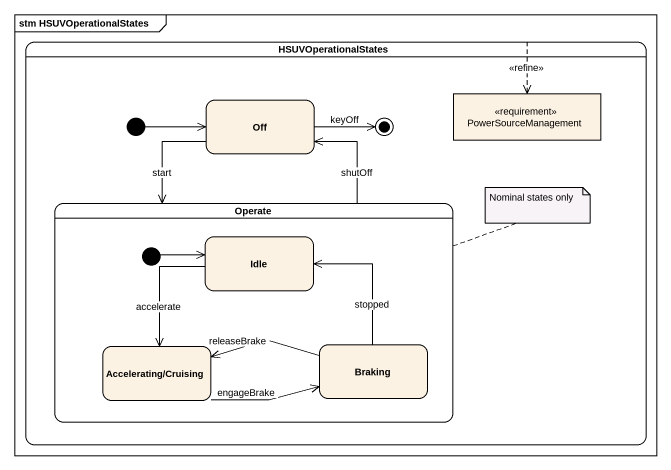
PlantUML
@startuml
mainframe stm HSUVOperationalStates
hide empty description
state HSUVOperationalStates {
  state Off
  state PowerSourceManagement <<requirement>>
  state Operate {
    state Idle
    state "Accelerating/Cruising" as Accelerating_Cruising
    state Braking
    [*] -right-> Idle
  }
  [*] -right-> Off
  Off -right-> [*] : keyOff
}
HSUVOperationalStates -up[dashed]-> PowerSourceManagement : <<refine>>
Off --> Operate : start
Operate -up-> Off : shutOff
Idle --> Accelerating_Cruising : accelerate
Accelerating_Cruising -right-> Braking : engageBrake
Braking -up-> Idle : stopped
Braking -left-> Accelerating_Cruising : releaseBrake
note right of Operate : Nominal states only
@enduml
